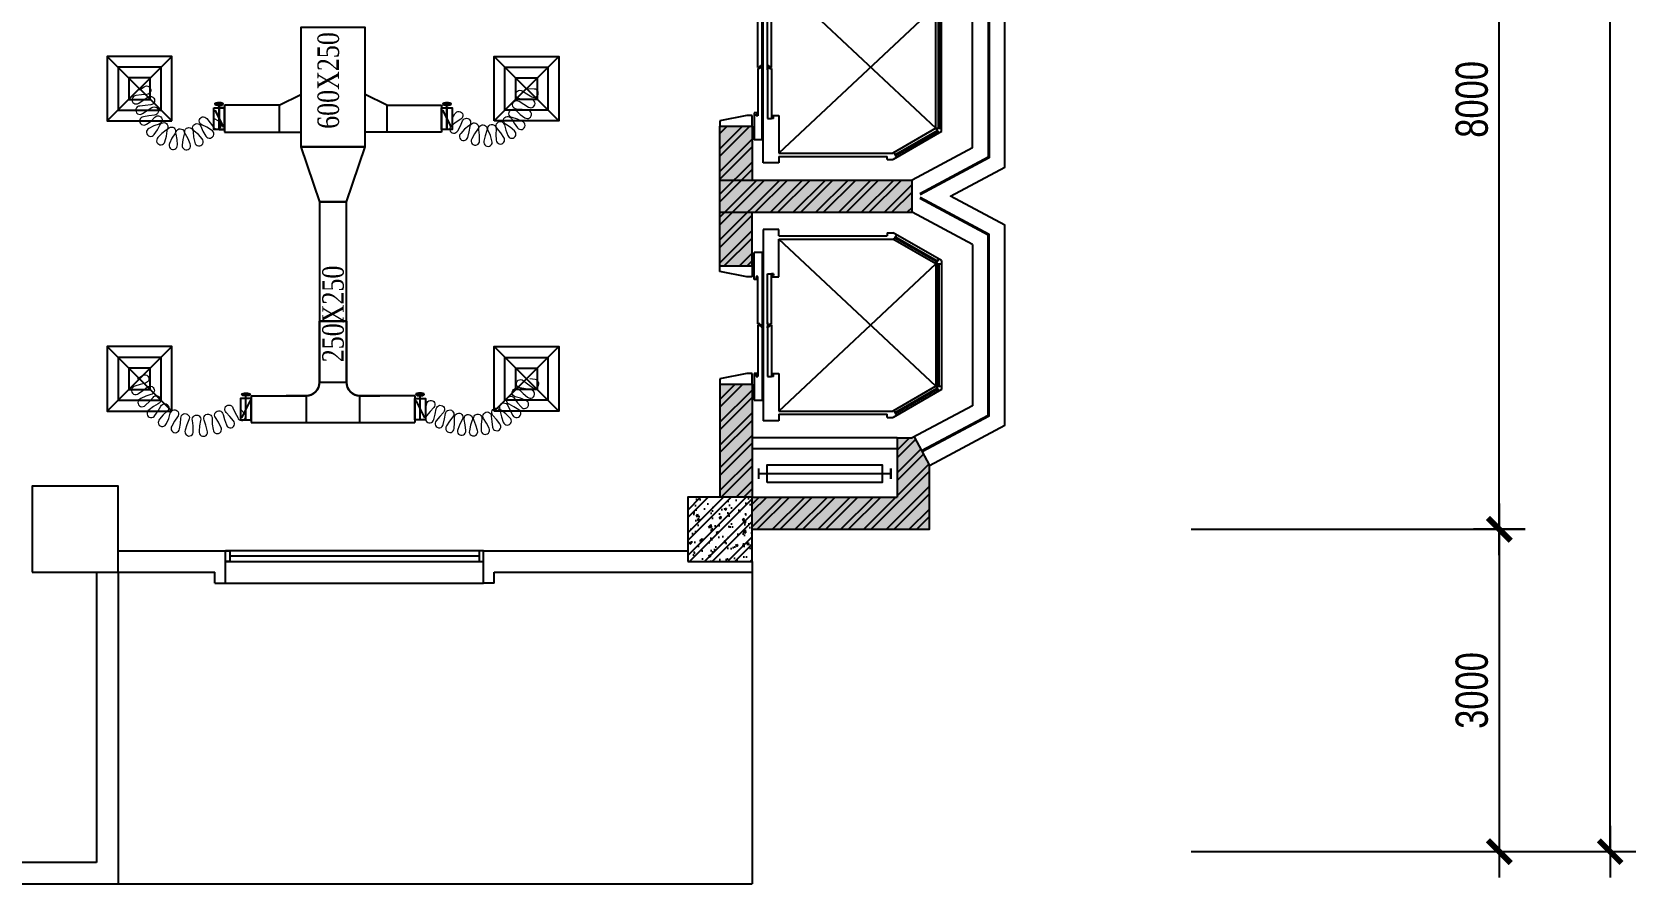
# Model space of a CAD drawing. Header units: metres. Extents: x 352651 to 1421851, y -87441 to -24441.
# Drawn here: x 1301283 to 1316206, y -76236 to -68310 of the extents above; entities that cross this region are included whole.
import ezdxf

# ---------------------------------------------------------------- set-up
doc = ezdxf.new("R2010")
doc.units = ezdxf.units.M
doc.header["$LTSCALE"] = 300
doc.header["$MEASUREMENT"] = 0
doc.header["$PDMODE"] = 2
doc.layers.get('0').update_dxf_attribs({"linetype": 'CONTINUOUS'})
doc.layers.get('Defpoints').update_dxf_attribs({"linetype": 'CONTINUOUS'})
for name, color, linetype in [('CUA', 8, 'CONTINUOUS'), ('CUAGIO', 2, 'CONTINUOUS'), ('DIM', 1, 'CONTINUOUS'), ('NOITHAT', 145, 'CONTINUOUS'), ('THAY', 9, 'CONTINUOUS'), ('TUONG', 7, 'CONTINUOUS'), ('vach', 6, 'CONTINUOUS')]:
    doc.layers.add(name, color=color, linetype=linetype)
doc.layers.add('noi mem', color=5, linetype='BATTING', lineweight=0)
doc.styles.add('CHUKICHTHUOC', font='vnshx.shx', dxfattribs={"width": 0.8, "height": 300, "bigfont": '@extfont2.shx'})
doc.styles.add('PHU', font='vntimeh.shx', dxfattribs={"width": 0.8})
doc.linetypes.add('BATTING', pattern='A,0.0001,-0.1,[134,ltypeshp.shx,S=0.1,R=0,X=-0.1,Y=0],-0.2,[134,ltypeshp.shx,S=0.1,R=180,X=0.1,Y=0],-0.1', length=0.4001)
doc.dimstyles.new('150', dxfattribs={"dimscale": 150, "dimtxt": 2, "dimasz": 0.1, "dimexe": 1, "dimexo": 0, "dimgap": 0.7, "dimtad": 1, "dimdec": 0, "dimzin": 0, "dimdsep": 46, "dimtxsty": 'CHUKICHTHUOC', "dimblk": 'ARR', "dimcen": 0, "dimdle": 1, "dimclrd": 3, "dimclre": 3, "dimclrt": 3, "dimadec": 0, "dimazin": 0, "dimtfac": 1, "dimtdec": 0, "dimtix": 1, "dimtmove": 2, "dimatfit": 3, "dimldrblk": 'ARR', "dimfxl": 1, "dimtolj": 1, "dimtzin": 0, "dimarcsym": 0})

# ---------------------------------------------------------------- blocks, each defined once
blk = doc.blocks.new('SAD')
at = {"layer": 'CUAGIO', "color": 8}
for p, q in [((-300, -300), (300, 300)), ((300, -300), (-300, 300))]:
    blk.add_line(p, q, dxfattribs=at)
at = {"layer": 'CUAGIO'}
blk.add_lwpolyline([(300, -300), (300, 300), (-300, 300), (-300, -300)], close=True, dxfattribs=at)
at = {"layer": 'CUAGIO', "color": 8}
for points in [[(200, -200), (200, 200), (-200, 200), (-200, -200)], [(100, -100), (100, 100), (-100, 100), (-100, -100)]]:
    blk.add_lwpolyline(points, close=True, dxfattribs=at)
blk = doc.blocks.new('ARR')
at = {"color": 1}
for p, q in [((0, -16), (0, 16)), ((-16, 0), (16, 0))]:
    blk.add_line(p, q, dxfattribs=at)
at = {"color": 3, "const_width": 3.6}
blk.add_lwpolyline([(-7.07, -7.07), (7.07, 7.07)], dxfattribs=at)
blk = doc.blocks.new('*D154')
at = {"layer": 'Defpoints', "color": 0, "transparency": 16777216}
for p in [(1312067, -64936), (1314935, -64936), (1312067, -72936)]:
    blk.add_point(p, dxfattribs=at)
at = {"layer": 'DIM', "color": 3, "lineweight": -2, "transparency": 16777216}
for p, q in [((1312067, -64936), (1315085, -64936)), ((1314935, -72921), (1314935, -64951)), ((1312067, -72936), (1315085, -72936))]:
    blk.add_line(p, q, dxfattribs=at)
at = {"layer": 'DIM', "color": 3, "lineweight": -2, "transparency": 16777216, "xscale": 15, "yscale": 15, "zscale": 15}
for p, rotation in [((1314935, -64936), 90), ((1314935, -72936), 270)]:
    blk.add_blockref('ARR', p, dxfattribs=dict(at, rotation=rotation))
at = {"layer": 'DIM', "color": 3, "transparency": 16777216, "insert": (1314680, -68936), "char_height": 300, "attachment_point": 5, "rotation": 90, "style": 'CHUKICHTHUOC'}
blk.add_mtext('\\A1;8000', dxfattribs=at)
blk = doc.blocks.new('*D156')
at = {"layer": 'Defpoints', "color": 0, "transparency": 16777216}
for p in [(1312067, -72936), (1312067, -75936), (1314935, -75936)]:
    blk.add_point(p, dxfattribs=at)
at = {"layer": 'DIM', "color": 3, "lineweight": -2, "transparency": 16777216}
for p, q in [((1312067, -72936), (1315085, -72936)), ((1314935, -72951), (1314935, -75921)), ((1312067, -75936), (1315085, -75936))]:
    blk.add_line(p, q, dxfattribs=at)
at = {"layer": 'DIM', "color": 3, "lineweight": -2, "transparency": 16777216, "xscale": 15, "yscale": 15, "zscale": 15}
for p, rotation in [((1314935, -72936), 90), ((1314935, -75936), 270)]:
    blk.add_blockref('ARR', p, dxfattribs=dict(at, rotation=rotation))
at = {"layer": 'DIM', "color": 3, "transparency": 16777216, "insert": (1314680, -74436), "char_height": 300, "attachment_point": 5, "rotation": 90, "style": 'CHUKICHTHUOC'}
blk.add_mtext('\\A1;3000', dxfattribs=at)
blk = doc.blocks.new('*D157')
at = {"layer": 'Defpoints', "color": 0, "transparency": 16777216}
for p in [(1312067, -56936), (1315966, -56936), (1312067, -75936)]:
    blk.add_point(p, dxfattribs=at)
at = {"layer": 'DIM', "color": 3, "lineweight": -2, "transparency": 16777216}
for p, q in [((1312067, -56936), (1316116, -56936)), ((1315966, -75921), (1315966, -56951)), ((1312067, -75936), (1316116, -75936))]:
    blk.add_line(p, q, dxfattribs=at)
at = {"layer": 'DIM', "color": 3, "lineweight": -2, "transparency": 16777216, "xscale": 15, "yscale": 15, "zscale": 15}
for p, rotation in [((1315966, -56936), 90), ((1315966, -75936), 270)]:
    blk.add_blockref('ARR', p, dxfattribs=dict(at, rotation=rotation))
at = {"layer": 'DIM', "color": 3, "transparency": 16777216, "insert": (1315711, -66436), "char_height": 300, "attachment_point": 5, "rotation": 90, "style": 'CHUKICHTHUOC'}
blk.add_mtext('\\A1;19000', dxfattribs=at)
blk = doc.blocks.new('cot1')
at = {"layer": 'vach'}
blk.add_lwpolyline([(-400, -400), (400, -400), (400, 400), (-400, 400)], close=True, dxfattribs=at)
blk = doc.blocks.new('thang may')
at = {"layer": 'DIM'}
for p, q in [((1110, 5383), (40, 5383)), ((1230, 4813), (1620, 4588)), ((1235, 4822), (1625, 4597)), ((42, 4478), (81, 4478)), ((1631, 4569), (1631, 3431)), ((1641, 4569), (1641, 3431)), ((42, 3522), (81, 3522)), ((1230, 3187), (1620, 3412)), ((1235, 3178), (1625, 3403)), ((1230, 2413), (1620, 2188)), ((1235, 2422), (1625, 2197)), ((1631, 1031), (1631, 2169)), ((1641, 1031), (1641, 2169)), ((42, 2078), (81, 2078)), ((42, 1122), (81, 1122)), ((1230, 787), (1620, 1012)), ((1235, 778), (1625, 1003)), ((1110, 217), (40, 217))]:
    blk.add_line(p, q, dxfattribs=at)
at = {"layer": 'DIM', "const_width": 20}
for points in [[(-40, 5333), (-40, 5433)], [(40, 5383), (-40, 5383)], [(1110, 5383), (1190, 5383)], [(1190, 5333), (1190, 5433)], [(-40, 267), (-40, 167)], [(40, 217), (-40, 217)], [(1110, 217), (1190, 217)], [(1190, 267), (1190, 167)]]:
    blk.add_lwpolyline(points, dxfattribs=at)
at = {"layer": 'THAY'}
for p, q in [((1250, 5150), (-100, 5150)), ((1250, 5050), (-100, 5050)), ((1950, 4750), (1408, 5040)), ((3, 4000), (3, 4890)), ((149, 4890), (3, 4890)), ((149, 4830), (149, 4890)), ((149, 4830), (1155, 4830)), ((149, 4450), (149, 4800)), ((149, 4800), (1609, 3431)), ((149, 4800), (1208, 4800)), ((1155, 4860), (1155, 4830)), ((1155, 4860), (1212, 4860)), ((1609, 4569), (1208, 4800)), ((1663, 4600), (1212, 4860)), ((1219, 4794), (1246, 4841)), ((-80, 4700), (-7, 4700)), ((-80, 4450), (-80, 4700)), ((-7, 4000), (-7, 4700)), ((1950, 3250), (1950, 4750)), ((-400, 4500), (-400, 4550)), ((-150, 4450), (-400, 4500)), ((-100, 4550), (-100, 4450)), ((-63, 4478), (-63, 4461)), ((-63, 4478), (-46, 4478)), ((-46, 4000), (-46, 4478)), ((42, 4000), (42, 4478)), ((98, 4478), (81, 4478)), ((81, 4000), (81, 4478)), ((98, 4478), (98, 4461)), ((1609, 4569), (149, 3200)), ((1609, 4569), (1636, 4616)), ((1609, 3431), (1609, 4569)), ((1609, 4569), (1663, 4569)), ((1663, 3400), (1663, 4600)), ((-100, 4450), (-150, 4450)), ((-54, 4450), (-80, 4450)), ((-54, 4470), (-54, 4450)), ((89, 4470), (89, 4450)), ((89, 4450), (149, 4450)), ((-46, 3998), (-46, 4000)), ((-34, 3998), (-46, 3998)), ((-30, 3988), (-46, 3988)), ((-46, 3988), (-46, 3547)), ((-33, 4000), (-34, 3998)), ((-24, 4012), (-33, 4000)), ((-21, 4000), (-30, 3988)), ((-8, 4012), (-24, 4012)), ((-20, 4002), (-21, 4000)), ((-8, 4002), (-20, 4002)), ((-8, 4025), (-8, 4012)), ((-8, 4000), (-8, 4002)), ((-8, 3975), (-8, 4000)), ((-8, 4000), (-7, 4000)), ((-7, 3325), (-7, 4000)), ((3, 3110), (3, 4000)), ((42, 3998), (42, 4000)), ((43, 4000), (42, 4000)), ((42, 3988), (42, 3522)), ((43, 4025), (43, 4012)), ((43, 4012), (59, 4012)), ((43, 4002), (55, 4002)), ((43, 4000), (43, 4002)), ((43, 3975), (43, 4000)), ((55, 4002), (56, 4000)), ((56, 4000), (65, 3988)), ((59, 4012), (67, 4000)), ((65, 3988), (81, 3988)), ((67, 4000), (69, 3998)), ((69, 3998), (81, 3998)), ((81, 3998), (81, 4000)), ((81, 3988), (81, 3522)), ((-150, 3550), (-400, 3500)), ((-400, 3500), (-400, 3450)), ((-100, 3550), (-150, 3550)), ((-100, 3450), (-100, 3550)), ((-80, 3575), (-80, 3325)), ((-54, 3575), (-80, 3575)), ((-63, 3547), (-63, 3564)), ((-46, 3547), (-63, 3547)), ((-54, 3555), (-54, 3575)), ((98, 3522), (81, 3522)), ((89, 3530), (89, 3550)), ((89, 3550), (149, 3550)), ((98, 3522), (98, 3539)), ((149, 3550), (149, 3200)), ((-7, 3325), (-80, 3325)), ((1609, 3431), (1208, 3200)), ((1663, 3400), (1212, 3140)), ((1609, 3431), (1663, 3431)), ((1609, 3431), (1636, 3384)), ((149, 3200), (1208, 3200)), ((149, 3170), (1155, 3170)), ((149, 3170), (149, 3110)), ((1155, 3140), (1155, 3170)), ((1155, 3140), (1212, 3140)), ((1219, 3206), (1246, 3159)), ((1950, 3250), (1390, 2950)), ((149, 3110), (3, 3110)), ((1950, 2350), (1390, 2650)), ((3, 2490), (3, 1600)), ((149, 2490), (3, 2490)), ((149, 2430), (149, 2490)), ((149, 2430), (1155, 2430)), ((149, 2400), (1208, 2400)), ((1609, 1031), (149, 2400)), ((149, 2050), (149, 2400)), ((1155, 2460), (1155, 2430)), ((1155, 2460), (1212, 2460)), ((1609, 2169), (1208, 2400)), ((1663, 2200), (1212, 2460)), ((1219, 2394), (1246, 2441)), ((-80, 2025), (-80, 2275)), ((-7, 2275), (-80, 2275)), ((-7, 2275), (-7, 1600)), ((1950, 2350), (1950, 850)), ((-400, 2100), (-400, 2150)), ((-150, 2050), (-400, 2100)), ((-100, 2150), (-100, 2050)), ((149, 800), (1609, 2169)), ((1609, 2169), (1636, 2216)), ((1609, 2169), (1609, 1031)), ((1609, 2169), (1663, 2169)), ((1663, 2200), (1663, 1000)), ((-100, 2050), (-150, 2050)), ((-54, 2025), (-80, 2025)), ((-46, 2053), (-63, 2053)), ((-63, 2053), (-63, 2036)), ((-54, 2045), (-54, 2025)), ((-46, 1612), (-46, 2053)), ((42, 1612), (42, 2078)), ((81, 1612), (81, 2078)), ((98, 2078), (81, 2078)), ((89, 2070), (89, 2050)), ((89, 2050), (149, 2050)), ((98, 2078), (98, 2061)), ((-30, 1612), (-46, 1612)), ((-34, 1602), (-46, 1602)), ((-46, 1602), (-46, 1600)), ((-46, 1600), (-46, 1122)), ((-33, 1600), (-34, 1602)), ((-24, 1588), (-33, 1600)), ((-21, 1600), (-30, 1612)), ((-8, 1588), (-24, 1588)), ((-20, 1598), (-21, 1600)), ((-8, 1598), (-20, 1598)), ((-8, 1625), (-8, 1600)), ((-8, 1600), (-8, 1598)), ((-8, 1600), (-7, 1600)), ((-8, 1575), (-8, 1588)), ((-7, 1600), (-7, 900)), ((3, 1600), (3, 710)), ((42, 1602), (42, 1600)), ((42, 1600), (42, 1122)), ((43, 1600), (42, 1600)), ((43, 1625), (43, 1600)), ((43, 1600), (43, 1598)), ((43, 1598), (55, 1598)), ((43, 1575), (43, 1588)), ((43, 1588), (59, 1588)), ((55, 1598), (56, 1600)), ((56, 1600), (65, 1612)), ((59, 1588), (67, 1600)), ((65, 1612), (81, 1612)), ((67, 1600), (69, 1602)), ((69, 1602), (81, 1602)), ((81, 1602), (81, 1600)), ((81, 1600), (81, 1122)), ((-150, 1150), (-400, 1100)), ((-400, 1100), (-400, 1050)), ((-100, 1150), (-150, 1150)), ((-100, 1050), (-100, 1150)), ((-54, 1150), (-80, 1150)), ((-80, 1150), (-80, 900)), ((-63, 1122), (-63, 1139)), ((-63, 1122), (-46, 1122)), ((-54, 1130), (-54, 1150)), ((98, 1122), (81, 1122)), ((89, 1130), (89, 1150)), ((89, 1150), (149, 1150)), ((98, 1122), (98, 1139)), ((149, 1150), (149, 800)), ((-80, 900), (-7, 900)), ((1609, 1031), (1208, 800)), ((1663, 1000), (1212, 740)), ((1609, 1031), (1663, 1031)), ((1609, 1031), (1636, 984)), ((149, 800), (1208, 800)), ((149, 770), (149, 710)), ((149, 770), (1155, 770)), ((1155, 740), (1155, 770)), ((1219, 806), (1246, 759)), ((1950, 850), (1390, 550)), ((149, 710), (3, 710)), ((1155, 740), (1212, 740)), ((1250, 550), (-100, 550)), ((1250, 450), (-100, 450))]:
    blk.add_line(p, q, dxfattribs=at)
for points in [[(40, 5466), (40, 5300), (1110, 5300), (1110, 5466)], [(40, 134), (40, 300), (1110, 300), (1110, 134)]]:
    blk.add_lwpolyline(points, close=True, dxfattribs=at)
for points in [[(1550, 295), (2250, 670), (2250, 2530), (1746, 2800), (2250, 3070), (2250, 4930), (1550, 5305)], [(1477, 5168), (2095, 4837), (2095, 3163), (1459, 2822)], [(1481, 5177), (2105, 4843), (2105, 3157), (1464, 2813)], [(1477, 432), (2095, 763), (2095, 2437), (1459, 2778)], [(1481, 423), (2105, 757), (2105, 2443), (1464, 2787)]]:
    blk.add_lwpolyline(points, dxfattribs=at)
at = {"layer": 'vach'}
for p, q in [((-400, 4550), (-400, 5600)), ((-100, 4550), (-100, 5600)), ((-100, 5600), (1250, 5600)), ((1250, 5050), (1250, 5600)), ((1408, 5040), (1550, 5305)), ((1250, 5050), (1390, 5050)), ((1390, 5050), (1408, 5040)), ((-400, 4550), (-100, 4550)), ((-400, 3450), (-100, 3450)), ((-400, 2150), (-400, 3450)), ((-100, 3450), (-100, 2950)), ((-400, 2950), (1390, 2950)), ((1390, 2650), (1390, 2950)), ((-400, 2650), (1390, 2650)), ((-100, 2150), (-100, 2650)), ((-400, 2150), (-100, 2150)), ((-400, 1050), (-100, 1050)), ((-400, 1050), (-400, 0)), ((-100, 1050), (-100, 0)), ((1250, 550), (1250, 0)), ((1250, 550), (1390, 550)), ((1408, 560), (1550, 295)), ((-100, 0), (1250, 0))]:
    blk.add_line(p, q, dxfattribs=at)
for points in [[(-100, 5900), (1550, 5900), (1550, 5305)], [(-100, -300), (1550, -300), (1550, 295)]]:
    blk.add_lwpolyline(points, dxfattribs=at)
blk = doc.blocks.new('1-van gio D200')
at = {"layer": 'CUAGIO'}
h = blk.add_hatch(dxfattribs=at)
h.set_pattern_fill('ANSI31', color=256, scale=100, style=0)
edge = h.paths.add_edge_path()
edge.add_ellipse((486127, -58494), major_axis=(-38.1, 0), ratio=0.310482, start_angle=0, end_angle=360, ccw=False)
for p, q in [((486167, -58437), (486087, -58277)), ((486127, -58257), (486127, -58494))]:
    blk.add_line(p, q, dxfattribs=at)
at = {"layer": 'CUAGIO', "const_width": 3}
for points in [[(486127, -58457), (486177, -58457), (486177, -58257), (486077, -58257), (486077, -58457), (486127, -58457)], [(486167, -58437), (486087, -58277)], [(486127, -58257), (486127, -58494)]]:
    blk.add_lwpolyline(points, dxfattribs=at)
at = {"layer": 'CUAGIO'}
blk.add_lwpolyline([(486177, -58457), (486077, -58457), (486077, -58257), (486177, -58257)], close=True, dxfattribs=at)
at = {"layer": 'CUAGIO', "const_width": 5.35}
blk.add_lwpolyline([(486131, -58357, -1), (486123, -58357, -1)], format="xyb", close=True, dxfattribs=at)
at = {"layer": 'CUAGIO', "extrusion": (0, 0, -1)}
blk.add_ellipse((486127, -58494), major_axis=(-38.1, 0), ratio=0.310482, start_param=-1.570796, end_param=4.712389, dxfattribs=at)

msp = doc.modelspace()

# ---------------------------------------------------------------- hatches: boundary and pattern name
at = {"layer": 'NOITHAT', "linetype": 'Continuous'}
h = msp.add_hatch(dxfattribs=at)
h.set_pattern_fill('ANSI32,_O', color=256, scale=400)
h.set_pattern_definition([(45, (522042.98, -347827.19), (-106.066017, 106.066017), []), (45, (522113.69, -347827.19), (-106.066017, 106.066017), [])])
h.paths.add_polyline_path([(1307983.2, -67036.2), (1309333.2, -67036.2), (1309333.2, -67103.4), (1309633.2, -67103.4), (1309633.2, -66736.2), (1307983.2, -66736.2), (1307983.2, -66038.9, -0.4166743), (1307952.9, -66008.9, -0.4166743), (1307983.2, -65978.9), (1307983.2, -64936.2), (1307683.2, -64936.2), (1307683.2, -67036.2), (1307683.2, -68086.2), (1307983.2, -68086.2)])
h.paths.add_polyline_path([(1307983.2, -64036.2), (1307683.2, -64036.2), (1307683.2, -64936.2), (1307983.2, -64936.2)])
h.paths.add_polyline_path([(1309633.2, -67331.4), (1309633.2, -67103.4), (1309333.2, -67103.4), (1309333.2, -67586.2), (1309473.6, -67586.2), (1309491.4, -67595.8)])
h.paths.add_polyline_path([(1309473.6, -69686.2), (1307683.2, -69686.2), (1307683.2, -69986.2), (1309473.6, -69986.2)])
h.paths.add_polyline_path([(1307983.2, -69186.2), (1307683.2, -69186.2), (1307683.2, -69686.2), (1307983.2, -69686.2)])
h.paths.add_polyline_path([(1307983.2, -69986.2), (1307683.2, -69986.2), (1307683.2, -70486.2), (1307983.2, -70486.2)])
h.paths.add_polyline_path([(1307983.2, -71586.2), (1307683.2, -71586.2), (1307683.2, -72636.2), (1307983.2, -72636.2)])
h.paths.add_polyline_path([(1309633.2, -72341), (1309491.4, -72076.6), (1309473.6, -72086.2), (1309333.2, -72086.2), (1309333.2, -72636.2), (1307983.2, -72636.2), (1307983.2, -72936.2), (1309633.2, -72936.2)])
h = msp.add_hatch(dxfattribs=at)
h.set_pattern_fill('AR-CONC', color=256, scale=30, style=0)
h.set_pattern_definition([(50, (522042.98, -347827.19), (215.178055, -18.82564), [22.5, -247.5]), (355, (522042.98, -347827.19), (-41.6254, 225.65764), [18, -198]), (100.4514, (522060.91, -347828.75), (173.552815, 206.831863), [19.122057, -210.342634]), (46.1842, (522042.98, -347767.19), (320.172315, -49.655704), [33.75, -371.25]), (96.6356, (522069.66, -347771.32), (280.39881, 292.23536), [28.68309, -315.5139]), (351.1842, (522042.98, -347767.2), (280.39858, 292.23558), [27, -297]), (21, (522072.98, -347782.19), (179.072116, -120.785667), [22.5, -247.5]), (326, (522072.98, -347782.19), (72.9946, 217.545014), [18, -198]), (71.4514, (522087.9, -347792.25), (252.06679, 96.75915), [19.122057, -210.342634]), (37.5, (522042.98, -347827.19), (3.6479566, 99.868156), [0, -195.6, 0, -201, 0, -198.75]), (7.5, (522042.98, -347827.19), (78.920861, 118.323514), [0, -114.6, 0, -191.1, 0, -75.75]), (327.5, (521976.08, -347827.19), (160.146731, -6.7664615), [0, -75, 0, -234, 0, -310.5]), (317.5, (521946.08, -347827.19), (174.95585, 30.031495), [0, -97.5, 0, -155.4, 0, -220.5])])
h.paths.add_polyline_path([(1307983.2, -71586.2), (1307683.2, -71586.2), (1307683.2, -72636.2), (1307983.2, -72636.2)])
h.paths.add_polyline_path([(1309633.2, -72341), (1309491.4, -72076.6), (1309473.6, -72086.2), (1309333.2, -72086.2), (1309333.2, -72636.2), (1307983.2, -72636.2), (1307983.2, -72936.2), (1309633.2, -72936.2)])
h.paths.add_polyline_path([(1307983.2, -69986.2), (1307683.2, -69986.2), (1307683.2, -70486.2), (1307983.2, -70486.2)])
h.paths.add_polyline_path([(1309473.6, -69686.2), (1307683.2, -69686.2), (1307683.2, -69986.2), (1309473.6, -69986.2)])
h.paths.add_polyline_path([(1307983.2, -69186.2), (1307683.2, -69186.2), (1307683.2, -69686.2), (1307983.2, -69686.2)])
h.paths.add_polyline_path([(1307983.2, -66038.9, -0.4166743), (1307952.9, -66008.9, -0.4166743), (1307983.2, -65978.9), (1307983.2, -64936.2), (1307683.2, -64936.2), (1307683.2, -67036.2), (1307683.2, -68086.2), (1307983.2, -68086.2), (1307983.2, -67036.2), (1309333.2, -67036.2), (1309333.2, -67586.2), (1309473.6, -67586.2), (1309491.4, -67595.8), (1309633.2, -67331.4), (1309633.2, -66736.2), (1307983.2, -66736.2)])
h.paths.add_polyline_path([(1307983.2, -64036.2), (1307683.2, -64036.2), (1307683.2, -64936.2), (1307983.2, -64936.2)])
h = msp.add_hatch(dxfattribs=at)
h.set_pattern_fill('ANSI32,_O', color=256, scale=400)
h.set_pattern_definition([(45, (937785.78, -385927.19), (-106.066017, 106.066017), []), (45, (937856.5, -385927.19), (-106.066017, 106.066017), [])])
h.paths.add_polyline_path([(1307683.2, -73036.2), (1307683.2, -72636.2), (1307383.2, -72636.2), (1307383.2, -73036.2)])
h.paths.add_polyline_path([(1307983.2, -73036.2), (1307983.2, -72636.2), (1307683.2, -72636.2), (1307683.2, -73036.2)])
h.paths.add_polyline_path([(1307683.2, -73036.2), (1307683.2, -73236.2), (1307983.2, -73236.2), (1307983.2, -73036.2)])
h.paths.add_polyline_path([(1307683.2, -73236.2), (1307683.2, -73036.2), (1307383.2, -73036.2), (1307383.2, -73236.2)])
h = msp.add_hatch(dxfattribs=at)
h.set_pattern_fill('AR-CONC,_O', color=256, scale=30)
h.set_pattern_definition([(50, (937785.78, -385927.19), (215.178055, -18.82564), [22.5, -247.5]), (355, (937785.78, -385927.19), (-41.6254, 225.65764), [18, -198]), (100.4514, (937803.71, -385928.75), (173.552815, 206.83186), [19.12206, -210.34263]), (46.1842, (937785.78, -385867.19), (320.17231, -49.6557), [33.75, -371.25]), (96.6356, (937812.46, -385871.32), (280.39881, 292.23536), [28.68309, -315.5139]), (351.1842, (937785.78, -385867.2), (280.39858, 292.23558), [27, -297]), (21, (937815.78, -385882.19), (179.072116, -120.78567), [22.5, -247.5]), (326, (937815.78, -385882.19), (72.9946, 217.54501), [18, -198]), (71.4514, (937830.7, -385892.25), (252.06679, 96.75915), [19.12206, -210.34263]), (37.5, (937785.78, -385927.19), (3.647957, 99.868156), [0, -195.6, 0, -201, 0, -198.75]), (7.5, (937785.78, -385927.19), (78.920861, 118.323514), [0, -114.6, 0, -191.1, 0, -75.75]), (327.5, (937718.88, -385927.19), (160.146731, -6.766462), [0, -75, 0, -234, 0, -310.5]), (317.5, (937688.88, -385927.19), (174.95585, 30.031495), [0, -97.5, 0, -155.4, 0, -220.5])])
h.paths.add_polyline_path([(1307683.2, -73036.2), (1307683.2, -72636.2), (1307383.2, -72636.2), (1307383.2, -73036.2)])
h.paths.add_polyline_path([(1307983.2, -73036.2), (1307983.2, -72636.2), (1307683.2, -72636.2), (1307683.2, -73036.2)])
h.paths.add_polyline_path([(1307683.2, -73036.2), (1307683.2, -73236.2), (1307983.2, -73236.2), (1307983.2, -73036.2)])
h.paths.add_polyline_path([(1307683.2, -73236.2), (1307683.2, -73036.2), (1307383.2, -73036.2), (1307383.2, -73236.2)])

# ---------------------------------------------------------------- linework, layer by layer
at = {"layer": 'CUA', "linetype": 'Continuous'}
for p, q in [((1305483.2, -73136.2), (1303083.2, -73136.2)), ((1303083.2, -73236.2), (1305483.2, -73236.2)), ((1305443.2, -73186.2), (1303123.2, -73186.2))]:
    msp.add_line(p, q, dxfattribs=at)
for points in [[(1303083.2, -73136.2), (1303123.2, -73136.2), (1303123.2, -73236.2), (1303083.2, -73236.2)], [(1305483.2, -73136.2), (1305443.2, -73136.2), (1305443.2, -73236.2), (1305483.2, -73236.2)]]:
    msp.add_lwpolyline(points, close=True, dxfattribs=at)
at = {"layer": 'CUAGIO'}
for p, q in [((1303583.2, -68990), (1303783.2, -68890)), ((1304583.2, -68990), (1304383.2, -68890)), ((1303583.2, -68990), (1303073.2, -68990)), ((1303073.2, -68990), (1303073.2, -69240)), ((1303583.2, -68990), (1303583.2, -69240)), ((1304583.2, -68990), (1305093.2, -68990)), ((1304583.2, -68990), (1304583.2, -69240)), ((1305093.2, -68990), (1305093.2, -69240)), ((1303073.2, -69240), (1303783.2, -69240)), ((1305093.2, -69240), (1304383.2, -69240)), ((1303958.2, -71568.1), (1304208.2, -71568.1)), ((1303323.2, -71693.1), (1303323.2, -71943.1)), ((1303833.2, -71693.1), (1303833.2, -71943.1)), ((1304333.2, -71943.1), (1304333.2, -71693.1)), ((1304843.2, -71693.1), (1304843.2, -71943.1))]:
    msp.add_line(p, q, dxfattribs=at)
at = {"layer": 'CUAGIO', "ltscale": 1.5}
msp.add_line((1303323.2, -71943.1), (1304843.2, -71943.1), dxfattribs=at)
at = {"layer": 'CUAGIO', "color": 2}
msp.add_lwpolyline([(1303783.2, -69378.1), (1304383.2, -69378.1), (1304383.2, -68268.1), (1303783.2, -68268.1)], close=True, dxfattribs=at)
at = {"layer": 'CUAGIO'}
for points in [[(1303073.2, -69015), (1303023.2, -69015), (1303023.2, -69215), (1303073.2, -69215)], [(1305093.2, -69015), (1305143.2, -69015), (1305143.2, -69215), (1305093.2, -69215)], [(1304383.2, -69378.1), (1303783.2, -69378.1), (1303958.2, -69888.1), (1304208.2, -69888.1)], [(1303958.2, -69888.1), (1303958.2, -70998.1), (1304208.2, -70998.1), (1304208.2, -69888.1)]]:
    msp.add_lwpolyline(points, close=True, dxfattribs=at)
for points in [[(1303323.2, -71693.1), (1303833.2, -71693.1, 0.4142136), (1303958.2, -71568.1), (1303958.2, -70998.1), (1304208.2, -70998.1), (1304208.2, -71568.1, 0.4142136), (1304333.2, -71693.1), (1304518.2, -71693.1)], [(1304843.2, -71693.1), (1304333.2, -71693.1, -0.4142136), (1304208.2, -71568.1), (1304208.2, -70998.1), (1303958.2, -70998.1), (1303958.2, -71568.1, -0.4142136), (1303833.2, -71693.1), (1303648.2, -71693.1)]]:
    msp.add_lwpolyline(points, format="xyb", dxfattribs=at)
at = {"layer": 'noi mem', "linetype": 'ByBlock', "ltscale": 1.5}
for points in [[(1302283.2, -68846.2), (1302326.3, -68818.3, -1.3333333), (1302351.6, -68888.9), (1302300.6, -68894.8), (1302249.6, -68900.7, 1.3333333), (1302275, -68971.3), (1302318.1, -68943.4), (1302361.2, -68915.5, -1.3333333), (1302386.6, -68986.1), (1302335.6, -68992), (1302284.6, -68997.9, 1.3333333), (1302309.9, -69068.5), (1302353, -69040.6), (1302396.1, -69012.7, -1.3333333), (1302421.5, -69083.3), (1302370.5, -69089.2), (1302318.9, -69097.5, 1.3333333), (1302347.1, -69167), (1302389.9, -69137.1), (1302425.7, -69101.7, -1.3333333), (1302464.5, -69165.9), (1302416.6, -69181.2), (1302370.2, -69205.6, 1.3333333), (1302419.1, -69262.5), (1302450.2, -69220.3), (1302472.5, -69175.2, -1.3333333), (1302530.2, -69223.2), (1302489.9, -69253.3), (1302454, -69291.5, 1.3333333), (1302518.8, -69329.3), (1302534.4, -69279.3), (1302540.8, -69229.4, -1.3333333), (1302611, -69255.9), (1302582.7, -69297.6), (1302561.3, -69345.4, 1.3333333), (1302634.9, -69360), (1302633.3, -69307.6), (1302623, -69258.3, -1.3333333), (1302698, -69260.5), (1302684.9, -69309.1), (1302680.2, -69361.3, 1.3333333), (1302754.5, -69351), (1302736, -69302), (1302710.2, -69258.8, -1.3333333), (1302781.8, -69236.4), (1302785.2, -69286.6), (1302797.9, -69337.5, 1.3333333), (1302864.8, -69303.5), (1302831.2, -69263.3), (1302792.7, -69230.9, -1.3333333), (1302853.1, -69186.3), (1302872.7, -69232.7), (1302901.3, -69276.6, 1.3333333), (1302953.4, -69222.7), (1302908.6, -69195.6), (1302862.3, -69173.4, -1.3333333), (1302909.2, -69114.9), (1302940.9, -69155.3), (1302972.6, -69195.6, 1.3333333), (1303019.5, -69137.1), (1302973.2, -69115)], [(1305193.2, -69115), (1305217.7, -69069.7, -1.3333333), (1305273.2, -69120.1), (1305230.5, -69148.9), (1305187.8, -69177.7, 1.3333333), (1305243.3, -69228.1), (1305267.9, -69182.8), (1305288.4, -69136.6, -1.3333333), (1305347.5, -69182.8), (1305307.6, -69213.9), (1305271.6, -69251.9, 1.3333333), (1305336.6, -69289.2), (1305351.3, -69239), (1305358, -69188.8, -1.3333333), (1305427.7, -69216.6), (1305398.1, -69257.6), (1305374.3, -69304.2, 1.3333333), (1305447.2, -69321.8), (1305447.2, -69269.5), (1305439.5, -69219.4, -1.3333333), (1305514.2, -69226.5), (1305497.4, -69274.2), (1305487.5, -69325.6, 1.3333333), (1305562.4, -69322), (1305547.7, -69271.8), (1305526.3, -69225.9, -1.3333333), (1305600, -69211.7), (1305597.2, -69262.2), (1305602.2, -69314.3, 1.3333333), (1305673.1, -69289.8), (1305644.9, -69245.7), (1305611.5, -69207.7, -1.3333333), (1305678.1, -69173.4), (1305689.7, -69222.7), (1305709.1, -69271.3, 1.3333333), (1305770.3, -69227.8), (1305730.8, -69193.4), (1305688, -69166.3, -1.3333333), (1305742.4, -69114.7), (1305767.3, -69158.7), (1305799.7, -69199.9, 1.3333333), (1305846.1, -69141), (1305798.6, -69119.1), (1305749.9, -69105.1, -1.3333333), (1305787.6, -69040.3), (1305823.9, -69075.5), (1305866.5, -69106, 1.3333333), (1305894.5, -69036.4), (1305842.7, -69028.8), (1305791.4, -69025.5, -1.3333333), (1305813.8, -68953.9), (1305857.8, -68980.6), (1305901.9, -69007.3, 1.3333333), (1305924.3, -68935.7), (1305873, -68932.5), (1305821.6, -68929.2, -1.3333333), (1305844, -68857.7), (1305888.1, -68884.3), (1305932.1, -68911, 1.3333333), (1305954.5, -68839.5), (1305903.2, -68836.2)], [(1302263.2, -71536.2), (1302305, -71507.8, -1.3333333), (1302337.4, -71575.5), (1302289, -71590.2), (1302240.6, -71605, 1.3333333), (1302273, -71672.6), (1302314.8, -71644.3), (1302355.1, -71614.9, -1.3333333), (1302389.6, -71681.5), (1302342.4, -71697.4), (1302295.8, -71719.1, 1.3333333), (1302337.1, -71781.7), (1302375.3, -71747.4), (1302408.4, -71710.2, -1.3333333), (1302456.2, -71768), (1302413.4, -71793.5), (1302372.5, -71824.6, 1.3333333), (1302426.2, -71877), (1302456.3, -71835.3), (1302480.7, -71792, -1.3333333), (1302539.7, -71838.3), (1302503.4, -71872.3), (1302470, -71911.4, 1.3333333), (1302533.6, -71951.1), (1302554.1, -71904), (1302568.8, -71856.5, -1.3333333), (1302636.3, -71889.2), (1302608, -71930.1), (1302583.8, -71975.4, 1.3333333), (1302654.4, -72000.7), (1302664.4, -71950.3), (1302668.5, -71900.7, -1.3333333), (1302741.4, -71918.3), (1302722.6, -71964.3), (1302708.5, -72013.7, 1.3333333), (1302782.9, -72023.4), (1302781.9, -71972), (1302775.4, -71922.7, -1.3333333), (1302850.4, -71924.3), (1302841.8, -71973.3), (1302838.6, -72024.6, 1.3333333), (1302913.3, -72018.2), (1302901.4, -71968.2), (1302884.5, -71921.4, -1.3333333), (1302958.2, -71907), (1302960.2, -71956.7), (1302968, -72007.5, 1.3333333), (1303039.6, -71985.3), (1303017.3, -71939), (1302990.9, -71896.9, -1.3333333), (1303059.7, -71867.1), (1303072.3, -71915.3), (1303090.7, -71963.2, 1.3333333), (1303156, -71926.3), (1303124.4, -71885.8), (1303090.1, -71848.9, -1.3333333), (1303152.1, -71806.7), (1303173.9, -71852.1), (1303196.1, -71897.5, 1.3333333), (1303257.8, -71854.9), (1303223.2, -71818.1)], [(1304943.2, -71818.1), (1304955, -71767.9, -1.3333333), (1305021.7, -71802.3), (1304987.7, -71841.1), (1304953.8, -71879.8, 1.3333333), (1305020.4, -71914.2), (1305032.3, -71864), (1305044.1, -71813.9, -1.3333333), (1305110.8, -71848.3), (1305076.8, -71887), (1305042.9, -71925.8, 1.3333333), (1305109.6, -71960.1), (1305121.4, -71909.9), (1305130.2, -71859.7, -1.3333333), (1305198.7, -71890.2), (1305167.2, -71930.3), (1305139.1, -71974.2, 1.3333333), (1305210.2, -71998.3), (1305214.6, -71946.4), (1305214.1, -71895.5, -1.3333333), (1305287, -71913), (1305263.4, -71958.2), (1305243.7, -72006.4, 1.3333333), (1305318, -72017.3), (1305312.9, -71965.4), (1305303.2, -71915.4, -1.3333333), (1305378.1, -71919.4), (1305363, -71968.1), (1305352.5, -72019.1, 1.3333333), (1305427.4, -72016.3), (1305413.1, -71966.2), (1305394.4, -71918.8, -1.3333333), (1305468.8, -71909.2), (1305462.8, -71959.8), (1305461.7, -72011.9, 1.3333333), (1305534.9, -71995.5), (1305511.7, -71948.9), (1305484.7, -71905.6, -1.3333333), (1305556.1, -71882.6), (1305559.4, -71933.5), (1305567.7, -71984.9, 1.3333333), (1305636.7, -71955.5), (1305605.5, -71913.9), (1305571.1, -71876.2, -1.3333333), (1305637.1, -71840.7), (1305649.6, -71890.1), (1305667.2, -71939.1, 1.3333333), (1305729.7, -71897.7), (1305691.4, -71862.4), (1305650.7, -71831.7, -1.3333333), (1305709.2, -71784.7), (1305730.4, -71831), (1305756.6, -71876.1, 1.3333333), (1305810.6, -71824), (1305766.5, -71796.2), (1305720.9, -71773.4, -1.3333333), (1305769.9, -71716.6), (1305799.2, -71758.3), (1305833.1, -71797.8, 1.3333333), (1305876.7, -71736.8), (1305828.4, -71717.5), (1305779.4, -71703.3, -1.3333333), (1305817.3, -71638.6), (1305853.6, -71674.2), (1305894.2, -71707, 1.3333333), (1305926, -71639), (1305874.9, -71628.9), (1305823.9, -71621.3, -1.3333333), (1305852.6, -71551.9), (1305894, -71582.5), (1305935.5, -71613.1, 1.3333333), (1305964.1, -71543.8), (1305913.2, -71536.2)]]:
    msp.add_lwpolyline(points, format="xyb", dxfattribs=at)
at = {"layer": 'THAY'}
for p, q in [((1301883.2, -73336.2), (1301883.2, -76036.2)), ((1302083.2, -73336.2), (1302083.2, -76236.2)), ((1307983.2, -73336.2), (1307983.2, -76236.2)), ((1285383.2, -76236.2), (1302083.2, -76236.2)), ((1302083.2, -76236.2), (1307983.2, -76236.2))]:
    msp.add_line(p, q, dxfattribs=at)
at = {"layer": 'THAY', "linetype": 'Continuous'}
msp.add_line((1303083.2, -73436.2), (1305483.2, -73436.2), dxfattribs=at)
at = {"layer": 'THAY'}
msp.add_lwpolyline([(1301883.2, -76036.2), (1285382.6, -76036.2)], dxfattribs=at)
at = {"layer": 'TUONG'}
for p, q in [((1302083.2, -73136.2), (1303083.2, -73136.2)), ((1303083.2, -73436.2), (1303083.2, -73136.2)), ((1305483.2, -73136.2), (1307383.2, -73136.2)), ((1305483.2, -73436.2), (1305483.2, -73136.2)), ((1307983.2, -73236.2), (1307983.2, -73336.2)), ((1302083.2, -73336.2), (1302983.2, -73336.2)), ((1302983.2, -73436.2), (1302983.2, -73336.2)), ((1305583.2, -73336.2), (1307983.2, -73336.2)), ((1305583.2, -73436.2), (1305583.2, -73336.2)), ((1302983.2, -73436.2), (1303083.2, -73436.2)), ((1305583.2, -73436.2), (1305483.2, -73436.2))]:
    msp.add_line(p, q, dxfattribs=at)
at = {"layer": 'vach'}
msp.add_lwpolyline([(1307383.2, -73236.2), (1307983.2, -73236.2), (1307983.2, -72636.2), (1307383.2, -72636.2)], close=True, dxfattribs=at)

# ---------------------------------------------------------------- block references
at = {"layer": 'CUAGIO'}
for p in [(1302283.2, -68836.2), (1302283.2, -71536.2)]:
    msp.add_blockref('SAD', p, dxfattribs=at)
at = {"layer": 'CUAGIO', "xscale": -1}
for p in [(1305883.2, -68836.2), (1305883.2, -71536.2)]:
    msp.add_blockref('SAD', p, dxfattribs=at)
at = {"layer": 'CUAGIO', "rotation": 180}
for p in [(1789150.2, -127472.3), (1791270.2, -127472.3), (1791020.2, -130175.5)]:
    msp.add_blockref('1-van gio D200', p, dxfattribs=at)
at = {"layer": 'CUAGIO', "xscale": -1, "rotation": 180}
msp.add_blockref('1-van gio D200', (817146.1, -130175.5), dxfattribs=at)
at = {"layer": 'DIM'}
msp.add_blockref('thang may', (1308083.2, -72636.2), dxfattribs=at)
at = {"layer": 'vach'}
msp.add_blockref('cot1', (1301683.2, -72936.2), dxfattribs=at)

# ---------------------------------------------------------------- texts
at = {"layer": 'CUAGIO', "color": 2, "char_height": 200, "attachment_point": 3, "rotation": 90, "style": 'PHU'}
for s, insert, width in [('600x250', (1303938.5, -68310.4), 1155.253), ('250x250', (1303982.9, -70482.5), 788.836)]:
    msp.add_mtext(s, dxfattribs=dict(at, insert=insert, width=width))

# ---------------------------------------------------------------- dimensions: what is measured, and where the dimension line sits
at = {"layer": 'DIM'}
for base, p1, p2, picture, middle in [((1315965.9, -56936.2), (1312067.5, -75936.2), (1312067.5, -56936.2), '*D157', (1315710.9, -66436.2)), ((1314935.1, -64936.2), (1312067.5, -72936.2), (1312067.5, -64936.2), '*D154', (1314680.1, -68936.2)), ((1314935.1, -75936.2), (1312067.5, -72936.2), (1312067.5, -75936.2), '*D156', (1314680.1, -74436.2))]:
    dim = msp.add_linear_dim(base=base, p1=p1, p2=p2, angle=90, dimstyle='150', dxfattribs=at)
    dim.commit()
    dim.dimension.update_dxf_attribs({"geometry": picture, "text_midpoint": middle})

doc.saveas('drawing.dxf')
